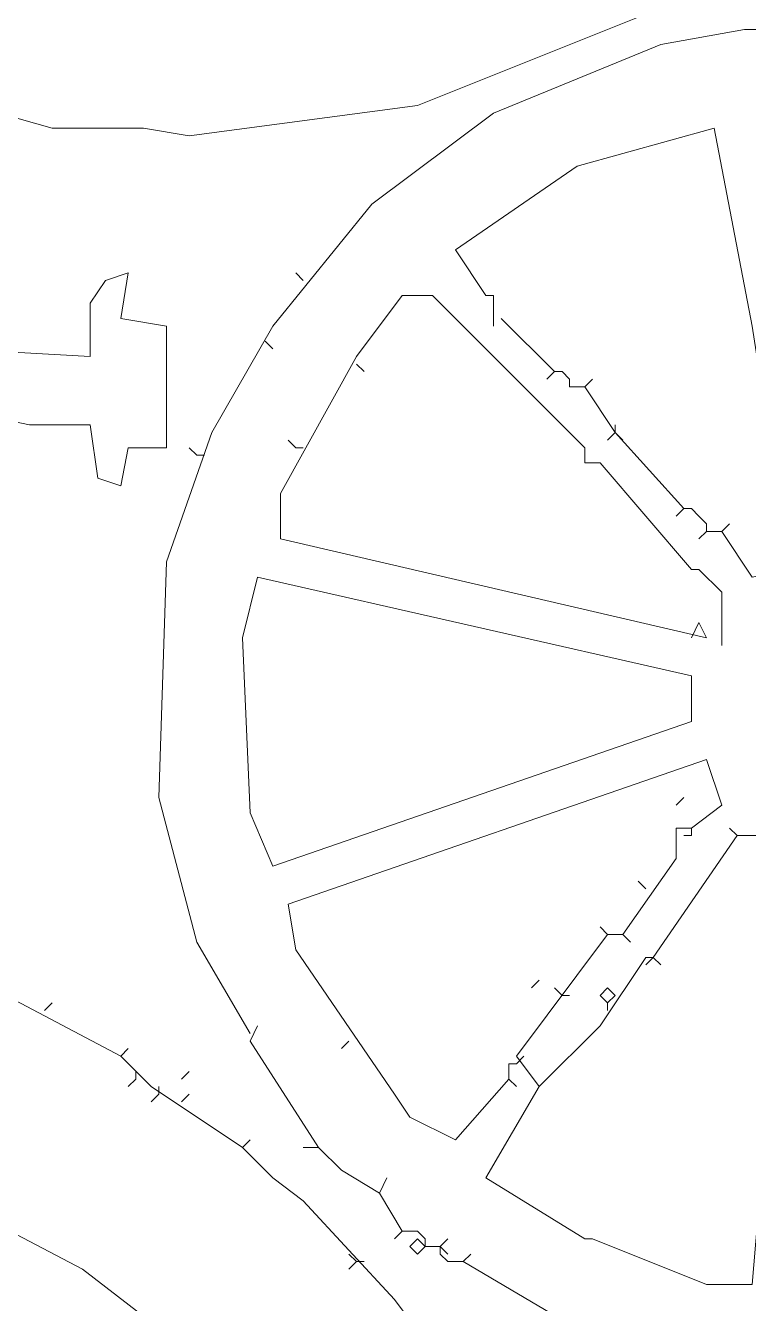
# Model space of a CAD drawing. Header units: millimetres. Extents: x -91 to 120, y -182 to 176.
# Drawn here: x -27.9 to 5.2, y -135.8 to -77.2 of the extents above; entities that cross this region are included whole.
import ezdxf

# ---------------------------------------------------------------- set-up
doc = ezdxf.new("R2010")
doc.units = ezdxf.units.MM
doc.header["$MEASUREMENT"] = 0
doc.layers.add('Katman 1', color=7, linetype='Continuous')

msp = doc.modelspace()

# ---------------------------------------------------------------- linework, layer by layer
at = {"layer": 'Katman 1', "lineweight": 9}
for points, knots in [([(-45.9038, -74.9555), (-45.9038, -74.9555), (-45.5549, -74.9555), (-45.5549, -74.9555), (-45.5549, -74.9555), (-45.5549, -74.9555), (-36.834, -79.4904), (-36.834, -79.4904), (-36.834, -79.4904), (-36.834, -79.4904), (-36.1363, -79.4904), (-36.1363, -79.4904), (-36.1363, -79.4904), (-36.1363, -79.4904), (-30.5549, -81.2346), (-30.5549, -81.2346), (-30.5549, -81.2346), (-30.5549, -81.2346), (-29.1596, -81.2346), (-29.1596, -81.2346), (-29.1596, -81.2346), (-29.1596, -81.2346), (-26.7177, -81.9323), (-26.7177, -81.9323), (-26.7177, -81.9323), (-26.7177, -81.9323), (-22.5317, -81.9323), (-22.5317, -81.9323), (-22.5317, -81.9323), (-22.5317, -81.9323), (-20.4386, -82.2811), (-20.4386, -82.2811), (-20.4386, -82.2811), (-20.4386, -82.2811), (-9.9735, -80.8858), (-9.9735, -80.8858), (-9.9735, -80.8858), (-9.9735, -80.8858), (0.4916, -76.6997), (0.4916, -76.6997), (0.4916, -76.6997), (0.4916, -76.6997), (3.6311, -74.9555), (3.6311, -74.9555), (3.6311, -74.9555), (3.6311, -74.9555), (4.3288, -75.3044), (4.3288, -75.3044)], [0, 0, 0, 0, 0.0769231, 0.0769231, 0.0769231, 0.0769231, 0.1538462, 0.1538462, 0.1538462, 0.1538462, 0.2307692, 0.2307692, 0.2307692, 0.2307692, 0.3076923, 0.3076923, 0.3076923, 0.3076923, 0.3846154, 0.3846154, 0.3846154, 0.3846154, 0.4615385, 0.4615385, 0.4615385, 0.4615385, 0.5384615, 0.5384615, 0.5384615, 0.5384615, 0.6153846, 0.6153846, 0.6153846, 0.6153846, 0.6923077, 0.6923077, 0.6923077, 0.6923077, 0.7692308, 0.7692308, 0.7692308, 0.7692308, 0.8461538, 0.8461538, 0.8461538, 0.8461538, 1, 1, 1, 1]), ([(-17.6479, -123.4439), (-17.6479, -123.4439), (-20.0898, -119.2579), (-20.0898, -119.2579), (-20.0898, -119.2579), (-20.0898, -119.2579), (-21.834, -112.6299), (-21.834, -112.6299), (-21.834, -112.6299), (-21.834, -112.6299), (-21.4851, -101.816), (-21.4851, -101.816), (-21.4851, -101.816), (-21.4851, -101.816), (-19.3921, -95.8858), (-19.3921, -95.8858), (-19.3921, -95.8858), (-19.3921, -95.8858), (-16.6014, -91.002), (-16.6014, -91.002), (-16.6014, -91.002), (-16.6014, -91.002), (-12.0665, -85.4206), (-12.0665, -85.4206), (-12.0665, -85.4206), (-12.0665, -85.4206), (-6.4851, -81.2346), (-6.4851, -81.2346), (-6.4851, -81.2346), (-6.4851, -81.2346), (1.1893, -78.0951), (1.1893, -78.0951), (1.1893, -78.0951), (1.1893, -78.0951), (5.0265, -77.3974), (5.0265, -77.3974), (5.0265, -77.3974), (5.0265, -77.3974), (13.7474, -77.3974), (13.7474, -77.3974), (13.7474, -77.3974), (13.7474, -77.3974), (22.8172, -80.1881), (22.8172, -80.1881), (22.8172, -80.1881), (22.8172, -80.1881), (29.4451, -84.723), (29.4451, -84.723), (29.4451, -84.723), (29.4451, -84.723), (33.2823, -88.2113), (33.2823, -88.2113)], [0, 0, 0, 0, 0.0714286, 0.0714286, 0.0714286, 0.0714286, 0.1428571, 0.1428571, 0.1428571, 0.1428571, 0.2142857, 0.2142857, 0.2142857, 0.2142857, 0.2857143, 0.2857143, 0.2857143, 0.2857143, 0.3571429, 0.3571429, 0.3571429, 0.3571429, 0.4285714, 0.4285714, 0.4285714, 0.4285714, 0.5, 0.5, 0.5, 0.5, 0.5714286, 0.5714286, 0.5714286, 0.5714286, 0.6428571, 0.6428571, 0.6428571, 0.6428571, 0.7142857, 0.7142857, 0.7142857, 0.7142857, 0.7857143, 0.7857143, 0.7857143, 0.7857143, 0.8571429, 0.8571429, 0.8571429, 0.8571429, 1, 1, 1, 1]), ([(3.98, -100.4206), (3.98, -100.4206), (5.3753, -102.5137), (5.3753, -102.5137), (5.3753, -102.5137), (5.3753, -102.5137), (7.1195, -102.1648), (7.1195, -102.1648), (7.1195, -102.1648), (7.1195, -102.1648), (5.3753, -91.002), (5.3753, -91.002), (5.3753, -91.002), (5.3753, -91.002), (3.6311, -81.9323), (3.6311, -81.9323), (3.6311, -81.9323), (3.6311, -81.9323), (-2.6479, -83.6765), (-2.6479, -83.6765), (-2.6479, -83.6765), (-2.6479, -83.6765), (-8.2293, -87.5137), (-8.2293, -87.5137), (-8.2293, -87.5137), (-8.2293, -87.5137), (-6.834, -89.6067), (-6.834, -89.6067), (-6.834, -89.6067), (-6.834, -89.6067), (-6.4851, -89.6067), (-6.4851, -89.6067), (-6.4851, -89.6067), (-6.4851, -89.6067), (-6.4851, -91.002), (-6.4851, -91.002)], [0, 0, 0, 0, 0.1, 0.1, 0.1, 0.1, 0.2, 0.2, 0.2, 0.2, 0.3, 0.3, 0.3, 0.3, 0.4, 0.4, 0.4, 0.4, 0.5, 0.5, 0.5, 0.5, 0.6, 0.6, 0.6, 0.6, 0.7, 0.7, 0.7, 0.7, 0.8, 0.8, 0.8, 0.8, 1, 1, 1, 1]), ([(-51.834, -96.2346), (-51.834, -96.2346), (-49.3921, -94.4904), (-49.3921, -94.4904), (-49.3921, -94.4904), (-49.3921, -94.4904), (-45.9038, -93.4439), (-45.9038, -93.4439), (-45.9038, -93.4439), (-45.9038, -93.4439), (-37.8805, -93.4439), (-37.8805, -93.4439), (-37.8805, -93.4439), (-37.8805, -93.4439), (-27.7642, -95.5369), (-27.7642, -95.5369), (-27.7642, -95.5369), (-27.7642, -95.5369), (-24.9735, -95.5369), (-24.9735, -95.5369), (-24.9735, -95.5369), (-24.9735, -95.5369), (-24.6247, -97.9788), (-24.6247, -97.9788), (-24.6247, -97.9788), (-24.6247, -97.9788), (-23.5782, -98.3276), (-23.5782, -98.3276), (-23.5782, -98.3276), (-23.5782, -98.3276), (-23.2293, -96.5834), (-23.2293, -96.5834), (-23.2293, -96.5834), (-23.2293, -96.5834), (-21.4851, -96.5834), (-21.4851, -96.5834), (-21.4851, -96.5834), (-21.4851, -96.5834), (-21.4851, -91.002), (-21.4851, -91.002), (-21.4851, -91.002), (-21.4851, -91.002), (-23.5782, -90.6532), (-23.5782, -90.6532), (-23.5782, -90.6532), (-23.5782, -90.6532), (-23.2293, -88.5602), (-23.2293, -88.5602), (-23.2293, -88.5602), (-23.2293, -88.5602), (-24.2758, -88.909), (-24.2758, -88.909), (-24.2758, -88.909), (-24.2758, -88.909), (-24.9735, -89.9555), (-24.9735, -89.9555), (-24.9735, -89.9555), (-24.9735, -89.9555), (-24.9735, -92.3974), (-24.9735, -92.3974), (-24.9735, -92.3974), (-24.9735, -92.3974), (-31.2526, -92.0485), (-31.2526, -92.0485), (-31.2526, -92.0485), (-31.2526, -92.0485), (-41.7177, -89.2579), (-41.7177, -89.2579), (-41.7177, -89.2579), (-41.7177, -89.2579), (-43.113, -84.723), (-43.113, -84.723), (-43.113, -84.723), (-43.113, -84.723), (-42.7642, -84.3741), (-42.7642, -84.3741)], [0, 0, 0, 0, 0.05, 0.05, 0.05, 0.05, 0.1, 0.1, 0.1, 0.1, 0.15, 0.15, 0.15, 0.15, 0.2, 0.2, 0.2, 0.2, 0.25, 0.25, 0.25, 0.25, 0.3, 0.3, 0.3, 0.3, 0.35, 0.35, 0.35, 0.35, 0.4, 0.4, 0.4, 0.4, 0.45, 0.45, 0.45, 0.45, 0.5, 0.5, 0.5, 0.5, 0.55, 0.55, 0.55, 0.55, 0.6, 0.6, 0.6, 0.6, 0.65, 0.65, 0.65, 0.65, 0.7, 0.7, 0.7, 0.7, 0.75, 0.75, 0.75, 0.75, 0.8, 0.8, 0.8, 0.8, 0.85, 0.85, 0.85, 0.85, 0.9, 0.9, 0.9, 0.9, 1, 1, 1, 1]), ([(2.5846, -105.3044), (2.5846, -105.3044), (2.9335, -104.6067), (2.9335, -104.6067), (2.9335, -104.6067), (2.9335, -104.6067), (3.2823, -105.3044), (3.2823, -105.3044), (3.2823, -105.3044), (3.2823, -105.3044), (-16.2526, -100.7695), (-16.2526, -100.7695), (-16.2526, -100.7695), (-16.2526, -100.7695), (-16.2526, -98.6765), (-16.2526, -98.6765), (-16.2526, -98.6765), (-16.2526, -98.6765), (-12.7642, -92.3974), (-12.7642, -92.3974), (-12.7642, -92.3974), (-12.7642, -92.3974), (-10.6712, -89.6067), (-10.6712, -89.6067), (-10.6712, -89.6067), (-10.6712, -89.6067), (-9.2758, -89.6067), (-9.2758, -89.6067), (-9.2758, -89.6067), (-9.2758, -89.6067), (-2.2991, -96.5834), (-2.2991, -96.5834), (-2.2991, -96.5834), (-2.2991, -96.5834), (-2.2991, -97.2811), (-2.2991, -97.2811), (-2.2991, -97.2811), (-2.2991, -97.2811), (-1.6014, -97.2811), (-1.6014, -97.2811), (-1.6014, -97.2811), (-1.6014, -97.2811), (2.5846, -102.1648), (2.5846, -102.1648), (2.5846, -102.1648), (2.5846, -102.1648), (2.9335, -102.1648), (2.9335, -102.1648), (2.9335, -102.1648), (2.9335, -102.1648), (3.98, -103.2113), (3.98, -103.2113), (3.98, -103.2113), (3.98, -103.2113), (3.98, -105.6532), (3.98, -105.6532)], [0, 0, 0, 0, 0.0666667, 0.0666667, 0.0666667, 0.0666667, 0.1333333, 0.1333333, 0.1333333, 0.1333333, 0.2, 0.2, 0.2, 0.2, 0.2666667, 0.2666667, 0.2666667, 0.2666667, 0.3333333, 0.3333333, 0.3333333, 0.3333333, 0.4, 0.4, 0.4, 0.4, 0.4666667, 0.4666667, 0.4666667, 0.4666667, 0.5333333, 0.5333333, 0.5333333, 0.5333333, 0.6, 0.6, 0.6, 0.6, 0.6666667, 0.6666667, 0.6666667, 0.6666667, 0.7333333, 0.7333333, 0.7333333, 0.7333333, 0.8, 0.8, 0.8, 0.8, 0.8666667, 0.8666667, 0.8666667, 0.8666667, 1, 1, 1, 1]), ([(-2.2991, -93.7927), (-2.2991, -93.7927), (-2.9968, -93.7927), (-2.9968, -93.7927), (-2.9968, -93.7927), (-2.9968, -93.7927), (-2.9968, -93.4439), (-2.9968, -93.4439), (-2.9968, -93.4439), (-2.9968, -93.4439), (-3.3456, -93.0951), (-3.3456, -93.0951), (-3.3456, -93.0951), (-3.3456, -93.0951), (-3.6944, -93.0951), (-3.6944, -93.0951), (-3.6944, -93.0951), (-3.6944, -93.0951), (-4.0433, -93.4439), (-4.0433, -93.4439)], [0, 0, 0, 0, 0.1666667, 0.1666667, 0.1666667, 0.1666667, 0.3333333, 0.3333333, 0.3333333, 0.3333333, 0.5, 0.5, 0.5, 0.5, 0.6666667, 0.6666667, 0.6666667, 0.6666667, 1, 1, 1, 1]), ([(2.2358, -99.3741), (2.2358, -99.3741), (-0.9038, -95.8858), (-0.9038, -95.8858), (-0.9038, -95.8858), (-0.9038, -95.8858), (-2.2991, -93.7927), (-2.2991, -93.7927), (-2.2991, -93.7927), (-2.2991, -93.7927), (-1.9503, -93.4439), (-1.9503, -93.4439)], [0, 0, 0, 0, 0.25, 0.25, 0.25, 0.25, 0.5, 0.5, 0.5, 0.5, 1, 1, 1, 1]), ([(-23.5782, -124.4904), (-23.5782, -124.4904), (-29.5084, -121.3509), (-29.5084, -121.3509), (-29.5084, -121.3509), (-29.5084, -121.3509), (-46.2526, -112.9788), (-46.2526, -112.9788), (-46.2526, -112.9788), (-46.2526, -112.9788), (-52.8805, -109.4904), (-52.8805, -109.4904), (-52.8805, -109.4904), (-52.8805, -109.4904), (-56.3689, -105.6532), (-56.3689, -105.6532), (-56.3689, -105.6532), (-56.3689, -105.6532), (-57.4154, -101.4672), (-57.4154, -101.4672), (-57.4154, -101.4672), (-57.4154, -101.4672), (-54.9735, -98.3276), (-54.9735, -98.3276), (-54.9735, -98.3276), (-54.9735, -98.3276), (-55.6712, -97.63), (-55.6712, -97.63)], [0, 0, 0, 0, 0.125, 0.125, 0.125, 0.125, 0.25, 0.25, 0.25, 0.25, 0.375, 0.375, 0.375, 0.375, 0.5, 0.5, 0.5, 0.5, 0.625, 0.625, 0.625, 0.625, 0.75, 0.75, 0.75, 0.75, 1, 1, 1, 1]), ([(3.2823, -100.4206), (3.2823, -100.4206), (3.2823, -100.0718), (3.2823, -100.0718), (3.2823, -100.0718), (3.2823, -100.0718), (2.9335, -99.723), (2.9335, -99.723), (2.9335, -99.723), (2.9335, -99.723), (2.5846, -99.3741), (2.5846, -99.3741), (2.5846, -99.3741), (2.5846, -99.3741), (2.2358, -99.3741), (2.2358, -99.3741), (2.2358, -99.3741), (2.2358, -99.3741), (1.887, -99.723), (1.887, -99.723)], [0, 0, 0, 0, 0.1666667, 0.1666667, 0.1666667, 0.1666667, 0.3333333, 0.3333333, 0.3333333, 0.3333333, 0.5, 0.5, 0.5, 0.5, 0.6666667, 0.6666667, 0.6666667, 0.6666667, 1, 1, 1, 1]), ([(3.2823, -100.4206), (3.2823, -100.4206), (3.98, -100.4206), (3.98, -100.4206), (3.98, -100.4206), (3.98, -100.4206), (4.3288, -100.0718), (4.3288, -100.0718)], [0, 0, 0, 0, 0.3333333, 0.3333333, 0.3333333, 0.3333333, 1, 1, 1, 1]), ([(-16.6014, -115.7695), (-16.6014, -115.7695), (2.5846, -109.1416), (2.5846, -109.1416), (2.5846, -109.1416), (2.5846, -109.1416), (2.5846, -107.0486), (2.5846, -107.0486), (2.5846, -107.0486), (2.5846, -107.0486), (-17.2991, -102.5137), (-17.2991, -102.5137), (-17.2991, -102.5137), (-17.2991, -102.5137), (-17.9968, -105.3044), (-17.9968, -105.3044), (-17.9968, -105.3044), (-17.9968, -105.3044), (-17.6479, -113.3276), (-17.6479, -113.3276), (-17.6479, -113.3276), (-17.6479, -113.3276), (-16.6014, -115.7695), (-16.6014, -115.7695)], [0, 0, 0, 0, 0.1428571, 0.1428571, 0.1428571, 0.1428571, 0.2857143, 0.2857143, 0.2857143, 0.2857143, 0.4285714, 0.4285714, 0.4285714, 0.4285714, 0.5714286, 0.5714286, 0.5714286, 0.5714286, 0.7142857, 0.7142857, 0.7142857, 0.7142857, 1, 1, 1, 1]), ([(-5.7875, -125.5369), (-5.7875, -125.5369), (-8.2293, -128.3276), (-8.2293, -128.3276), (-8.2293, -128.3276), (-8.2293, -128.3276), (-10.3224, -127.2811), (-10.3224, -127.2811), (-10.3224, -127.2811), (-10.3224, -127.2811), (-11.02, -126.2346), (-11.02, -126.2346), (-11.02, -126.2346), (-11.02, -126.2346), (-15.5549, -119.6067), (-15.5549, -119.6067), (-15.5549, -119.6067), (-15.5549, -119.6067), (-15.9037, -117.5137), (-15.9037, -117.5137), (-15.9037, -117.5137), (-15.9037, -117.5137), (3.2823, -110.8858), (3.2823, -110.8858), (3.2823, -110.8858), (3.2823, -110.8858), (3.98, -112.9788), (3.98, -112.9788), (3.98, -112.9788), (3.98, -112.9788), (2.5846, -114.0253), (2.5846, -114.0253), (2.5846, -114.0253), (2.5846, -114.0253), (1.887, -114.0253), (1.887, -114.0253), (1.887, -114.0253), (1.887, -114.0253), (1.887, -115.4206), (1.887, -115.4206), (1.887, -115.4206), (1.887, -115.4206), (-0.5549, -118.909), (-0.5549, -118.909), (-0.5549, -118.909), (-0.5549, -118.909), (-0.2061, -119.2579), (-0.2061, -119.2579)], [0, 0, 0, 0, 0.0769231, 0.0769231, 0.0769231, 0.0769231, 0.1538462, 0.1538462, 0.1538462, 0.1538462, 0.2307692, 0.2307692, 0.2307692, 0.2307692, 0.3076923, 0.3076923, 0.3076923, 0.3076923, 0.3846154, 0.3846154, 0.3846154, 0.3846154, 0.4615385, 0.4615385, 0.4615385, 0.4615385, 0.5384615, 0.5384615, 0.5384615, 0.5384615, 0.6153846, 0.6153846, 0.6153846, 0.6153846, 0.6923077, 0.6923077, 0.6923077, 0.6923077, 0.7692308, 0.7692308, 0.7692308, 0.7692308, 0.8461538, 0.8461538, 0.8461538, 0.8461538, 1, 1, 1, 1]), ([(2.2358, -114.3741), (2.2358, -114.3741), (2.5846, -114.3741), (2.5846, -114.3741), (2.5846, -114.3741), (2.5846, -114.3741), (2.5846, -114.0253), (2.5846, -114.0253)], [0, 0, 0, 0, 0.3333333, 0.3333333, 0.3333333, 0.3333333, 1, 1, 1, 1]), ([(-4.3921, -125.8858), (-4.3921, -125.8858), (-6.834, -130.0718), (-6.834, -130.0718), (-6.834, -130.0718), (-6.834, -130.0718), (-2.2991, -132.8625), (-2.2991, -132.8625), (-2.2991, -132.8625), (-2.2991, -132.8625), (-1.9503, -132.8625), (-1.9503, -132.8625), (-1.9503, -132.8625), (-1.9503, -132.8625), (3.2823, -134.9555), (3.2823, -134.9555), (3.2823, -134.9555), (3.2823, -134.9555), (5.3753, -134.9555), (5.3753, -134.9555), (5.3753, -134.9555), (5.3753, -134.9555), (7.1195, -114.3741), (7.1195, -114.3741), (7.1195, -114.3741), (7.1195, -114.3741), (4.6776, -114.3741), (4.6776, -114.3741), (4.6776, -114.3741), (4.6776, -114.3741), (0.8404, -119.9555), (0.8404, -119.9555)], [0, 0, 0, 0, 0.1111111, 0.1111111, 0.1111111, 0.1111111, 0.2222222, 0.2222222, 0.2222222, 0.2222222, 0.3333333, 0.3333333, 0.3333333, 0.3333333, 0.4444444, 0.4444444, 0.4444444, 0.4444444, 0.5555556, 0.5555556, 0.5555556, 0.5555556, 0.6666667, 0.6666667, 0.6666667, 0.6666667, 0.7777778, 0.7777778, 0.7777778, 0.7777778, 1, 1, 1, 1]), ([(-17.6479, -140.1881), (-17.6479, -140.1881), (-25.3223, -134.2579), (-25.3223, -134.2579), (-25.3223, -134.2579), (-25.3223, -134.2579), (-32.6479, -130.4206), (-32.6479, -130.4206), (-32.6479, -130.4206), (-32.6479, -130.4206), (-58.4619, -120.3044), (-58.4619, -120.3044), (-58.4619, -120.3044), (-58.4619, -120.3044), (-66.4851, -116.816), (-66.4851, -116.816), (-66.4851, -116.816), (-66.4851, -116.816), (-66.834, -117.1648), (-66.834, -117.1648)], [0, 0, 0, 0, 0.1666667, 0.1666667, 0.1666667, 0.1666667, 0.3333333, 0.3333333, 0.3333333, 0.3333333, 0.5, 0.5, 0.5, 0.5, 0.6666667, 0.6666667, 0.6666667, 0.6666667, 1, 1, 1, 1]), ([(-4.3921, -125.8858), (-4.3921, -125.8858), (-5.4386, -124.4904), (-5.4386, -124.4904), (-5.4386, -124.4904), (-5.4386, -124.4904), (-1.2526, -118.909), (-1.2526, -118.909), (-1.2526, -118.909), (-1.2526, -118.909), (-1.6014, -118.5602), (-1.6014, -118.5602)], [0, 0, 0, 0, 0.25, 0.25, 0.25, 0.25, 0.5, 0.5, 0.5, 0.5, 1, 1, 1, 1]), ([(-4.3921, -125.8858), (-4.3921, -125.8858), (-1.6014, -123.0951), (-1.6014, -123.0951), (-1.6014, -123.0951), (-1.6014, -123.0951), (0.4916, -119.9555), (0.4916, -119.9555), (0.4916, -119.9555), (0.4916, -119.9555), (0.8404, -119.9555), (0.8404, -119.9555), (0.8404, -119.9555), (0.8404, -119.9555), (1.1893, -120.3044), (1.1893, -120.3044)], [0, 0, 0, 0, 0.2, 0.2, 0.2, 0.2, 0.4, 0.4, 0.4, 0.4, 0.6, 0.6, 0.6, 0.6, 1, 1, 1, 1]), ([(-1.2526, -122.0485), (-1.2526, -122.0485), (-0.9038, -121.6997), (-0.9038, -121.6997), (-0.9038, -121.6997), (-0.9038, -121.6997), (-1.2526, -121.3509), (-1.2526, -121.3509), (-1.2526, -121.3509), (-1.2526, -121.3509), (-1.6014, -121.6997), (-1.6014, -121.6997), (-1.6014, -121.6997), (-1.6014, -121.6997), (-1.2526, -122.0485), (-1.2526, -122.0485)], [0, 0, 0, 0, 0.2, 0.2, 0.2, 0.2, 0.4, 0.4, 0.4, 0.4, 0.6, 0.6, 0.6, 0.6, 1, 1, 1, 1]), ([(-14.5084, -128.6765), (-14.5084, -128.6765), (-17.6479, -123.7927), (-17.6479, -123.7927), (-17.6479, -123.7927), (-17.6479, -123.7927), (-17.2991, -123.0951), (-17.2991, -123.0951)], [0, 0, 0, 0, 0.3333333, 0.3333333, 0.3333333, 0.3333333, 1, 1, 1, 1]), ([(-17.9968, -128.6765), (-17.9968, -128.6765), (-22.1828, -125.8858), (-22.1828, -125.8858), (-22.1828, -125.8858), (-22.1828, -125.8858), (-23.5782, -124.4904), (-23.5782, -124.4904), (-23.5782, -124.4904), (-23.5782, -124.4904), (-23.2293, -124.1416), (-23.2293, -124.1416)], [0, 0, 0, 0, 0.25, 0.25, 0.25, 0.25, 0.5, 0.5, 0.5, 0.5, 1, 1, 1, 1]), ([(-5.7875, -125.5369), (-5.7875, -125.5369), (-5.7875, -124.8393), (-5.7875, -124.8393), (-5.7875, -124.8393), (-5.7875, -124.8393), (-5.4386, -124.8393), (-5.4386, -124.8393)], [0, 0, 0, 0, 0.3333333, 0.3333333, 0.3333333, 0.3333333, 1, 1, 1, 1]), ([(-8.927, -138.4439), (-8.927, -138.4439), (-11.02, -135.6532), (-11.02, -135.6532), (-11.02, -135.6532), (-11.02, -135.6532), (-15.2061, -131.1183), (-15.2061, -131.1183), (-15.2061, -131.1183), (-15.2061, -131.1183), (-16.6014, -130.0718), (-16.6014, -130.0718), (-16.6014, -130.0718), (-16.6014, -130.0718), (-17.9968, -128.6765), (-17.9968, -128.6765), (-17.9968, -128.6765), (-17.9968, -128.6765), (-17.6479, -128.3276), (-17.6479, -128.3276)], [0, 0, 0, 0, 0.1666667, 0.1666667, 0.1666667, 0.1666667, 0.3333333, 0.3333333, 0.3333333, 0.3333333, 0.5, 0.5, 0.5, 0.5, 0.6666667, 0.6666667, 0.6666667, 0.6666667, 1, 1, 1, 1]), ([(-11.7177, -130.7695), (-11.7177, -130.7695), (-13.4619, -129.723), (-13.4619, -129.723), (-13.4619, -129.723), (-13.4619, -129.723), (-14.5084, -128.6765), (-14.5084, -128.6765), (-14.5084, -128.6765), (-14.5084, -128.6765), (-15.2061, -128.6765), (-15.2061, -128.6765)], [0, 0, 0, 0, 0.25, 0.25, 0.25, 0.25, 0.5, 0.5, 0.5, 0.5, 1, 1, 1, 1]), ([(-10.6712, -132.5137), (-10.6712, -132.5137), (-11.7177, -130.7695), (-11.7177, -130.7695), (-11.7177, -130.7695), (-11.7177, -130.7695), (-11.3689, -130.0718), (-11.3689, -130.0718)], [0, 0, 0, 0, 0.3333333, 0.3333333, 0.3333333, 0.3333333, 1, 1, 1, 1]), ([(-7.8805, -133.909), (-7.8805, -133.909), (-1.9503, -137.3974), (-1.9503, -137.3974), (-1.9503, -137.3974), (-1.9503, -137.3974), (-1.2526, -137.3974), (-1.2526, -137.3974), (-1.2526, -137.3974), (-1.2526, -137.3974), (4.3288, -139.1416), (4.3288, -139.1416), (4.3288, -139.1416), (4.3288, -139.1416), (6.4218, -139.1416), (6.4218, -139.1416), (6.4218, -139.1416), (6.4218, -139.1416), (11.6544, -139.4904), (11.6544, -139.4904), (11.6544, -139.4904), (11.6544, -139.4904), (20.0265, -137.3974), (20.0265, -137.3974), (20.0265, -137.3974), (20.0265, -137.3974), (25.6079, -134.6067), (25.6079, -134.6067), (25.6079, -134.6067), (25.6079, -134.6067), (29.4451, -132.1648), (29.4451, -132.1648), (29.4451, -132.1648), (29.4451, -132.1648), (30.1428, -132.8625), (30.1428, -132.8625)], [0, 0, 0, 0, 0.1, 0.1, 0.1, 0.1, 0.2, 0.2, 0.2, 0.2, 0.3, 0.3, 0.3, 0.3, 0.4, 0.4, 0.4, 0.4, 0.5, 0.5, 0.5, 0.5, 0.6, 0.6, 0.6, 0.6, 0.7, 0.7, 0.7, 0.7, 0.8, 0.8, 0.8, 0.8, 1, 1, 1, 1]), ([(-9.6247, -133.2113), (-9.6247, -133.2113), (-9.6247, -132.8625), (-9.6247, -132.8625), (-9.6247, -132.8625), (-9.6247, -132.8625), (-9.9735, -132.5137), (-9.9735, -132.5137), (-9.9735, -132.5137), (-9.9735, -132.5137), (-10.6712, -132.5137), (-10.6712, -132.5137), (-10.6712, -132.5137), (-10.6712, -132.5137), (-11.02, -132.8625), (-11.02, -132.8625)], [0, 0, 0, 0, 0.2, 0.2, 0.2, 0.2, 0.4, 0.4, 0.4, 0.4, 0.6, 0.6, 0.6, 0.6, 1, 1, 1, 1]), ([(-9.6247, -133.2113), (-9.6247, -133.2113), (-9.9735, -133.5602), (-9.9735, -133.5602), (-9.9735, -133.5602), (-9.9735, -133.5602), (-10.3224, -133.2113), (-10.3224, -133.2113), (-10.3224, -133.2113), (-10.3224, -133.2113), (-9.9735, -132.8625), (-9.9735, -132.8625), (-9.9735, -132.8625), (-9.9735, -132.8625), (-9.6247, -133.2113), (-9.6247, -133.2113)], [0, 0, 0, 0, 0.2, 0.2, 0.2, 0.2, 0.4, 0.4, 0.4, 0.4, 0.6, 0.6, 0.6, 0.6, 1, 1, 1, 1]), ([(-7.8805, -133.909), (-7.8805, -133.909), (-8.5782, -133.909), (-8.5782, -133.909), (-8.5782, -133.909), (-8.5782, -133.909), (-8.927, -133.5602), (-8.927, -133.5602), (-8.927, -133.5602), (-8.927, -133.5602), (-8.927, -133.2113), (-8.927, -133.2113), (-8.927, -133.2113), (-8.927, -133.2113), (-8.5782, -132.8625), (-8.5782, -132.8625)], [0, 0, 0, 0, 0.2, 0.2, 0.2, 0.2, 0.4, 0.4, 0.4, 0.4, 0.6, 0.6, 0.6, 0.6, 1, 1, 1, 1])]:
    msp.add_open_spline(points, degree=3, knots=knots, dxfattribs=at)
for points in [[(-15.2061, -88.909), (-15.2061, -88.909), (-15.5549, -88.5602), (-15.5549, -88.5602)], [(-3.6944, -93.0951), (-3.6944, -93.0951), (-6.1363, -90.6532), (-6.1363, -90.6532)], [(-16.9503, -91.6997), (-16.9503, -91.6997), (-16.6014, -92.0485), (-16.6014, -92.0485)], [(-12.7642, -92.7462), (-12.7642, -92.7462), (-12.4154, -93.0951), (-12.4154, -93.0951)], [(-0.9038, -95.8858), (-0.9038, -95.8858), (-1.2526, -96.2346), (-1.2526, -96.2346)], [(-0.9038, -95.8858), (-0.9038, -95.8858), (-0.9038, -95.5369), (-0.9038, -95.5369)], [(-0.9038, -95.8858), (-0.9038, -95.8858), (-0.5549, -96.2346), (-0.5549, -96.2346)], [(-20.0898, -96.9323), (-20.0898, -96.9323), (-20.4386, -96.5834), (-20.4386, -96.5834)], [(-15.5549, -96.5834), (-15.5549, -96.5834), (-15.9037, -96.2346), (-15.9037, -96.2346)], [(-15.5549, -96.5834), (-15.5549, -96.5834), (-15.2061, -96.5834), (-15.2061, -96.5834)], [(-20.0898, -96.9323), (-20.0898, -96.9323), (-19.741, -96.9323), (-19.741, -96.9323)], [(3.2823, -100.4206), (3.2823, -100.4206), (2.9335, -100.7695), (2.9335, -100.7695)], [(1.887, -112.9788), (1.887, -112.9788), (2.2358, -112.6299), (2.2358, -112.6299)], [(4.6776, -114.3741), (4.6776, -114.3741), (4.3288, -114.0253), (4.3288, -114.0253)], [(4.6776, -114.3741), (4.6776, -114.3741), (5.0265, -114.3741), (5.0265, -114.3741)], [(0.4916, -116.816), (0.4916, -116.816), (0.1428, -116.4672), (0.1428, -116.4672)], [(-1.2526, -118.909), (-1.2526, -118.909), (-0.5549, -118.909), (-0.5549, -118.909)], [(0.8404, -119.9555), (0.8404, -119.9555), (0.4916, -120.3044), (0.4916, -120.3044)], [(-4.741, -121.3509), (-4.741, -121.3509), (-4.3921, -121.002), (-4.3921, -121.002)], [(-3.3456, -121.6997), (-3.3456, -121.6997), (-3.6944, -121.3509), (-3.6944, -121.3509)], [(-3.3456, -121.6997), (-3.3456, -121.6997), (-2.9968, -121.6997), (-2.9968, -121.6997)], [(-27.0665, -122.3974), (-27.0665, -122.3974), (-26.7177, -122.0485), (-26.7177, -122.0485)], [(-1.2526, -122.0485), (-1.2526, -122.0485), (-1.2526, -122.3974), (-1.2526, -122.3974)], [(-13.113, -123.7927), (-13.113, -123.7927), (-13.4619, -124.1416), (-13.4619, -124.1416)], [(-5.4386, -124.8393), (-5.4386, -124.8393), (-5.0898, -124.4904), (-5.0898, -124.4904)], [(-22.8805, -125.5369), (-22.8805, -125.5369), (-22.8805, -125.1881), (-22.8805, -125.1881)], [(-20.7875, -125.5369), (-20.7875, -125.5369), (-20.4386, -125.1881), (-20.4386, -125.1881)], [(-22.8805, -125.5369), (-22.8805, -125.5369), (-23.2293, -125.8858), (-23.2293, -125.8858)], [(-21.834, -126.2346), (-21.834, -126.2346), (-21.834, -125.8858), (-21.834, -125.8858)], [(-5.7875, -125.5369), (-5.7875, -125.5369), (-5.4386, -125.8858), (-5.4386, -125.8858)], [(-21.834, -126.2346), (-21.834, -126.2346), (-22.1828, -126.5834), (-22.1828, -126.5834)], [(-20.7875, -126.5834), (-20.7875, -126.5834), (-20.4386, -126.2346), (-20.4386, -126.2346)], [(-12.7642, -133.909), (-12.7642, -133.909), (-13.113, -133.5602), (-13.113, -133.5602)], [(-9.6247, -133.2113), (-9.6247, -133.2113), (-8.927, -133.2113), (-8.927, -133.2113)], [(-8.927, -133.2113), (-8.927, -133.2113), (-8.5782, -133.5602), (-8.5782, -133.5602)], [(-7.8805, -133.909), (-7.8805, -133.909), (-7.5316, -133.5602), (-7.5316, -133.5602)], [(-12.7642, -133.909), (-12.7642, -133.909), (-13.113, -134.2579), (-13.113, -134.2579)], [(-12.7642, -133.909), (-12.7642, -133.909), (-12.4154, -133.909), (-12.4154, -133.909)]]:
    msp.add_open_spline(points, degree=3, dxfattribs=at)

doc.saveas('drawing.dxf')
